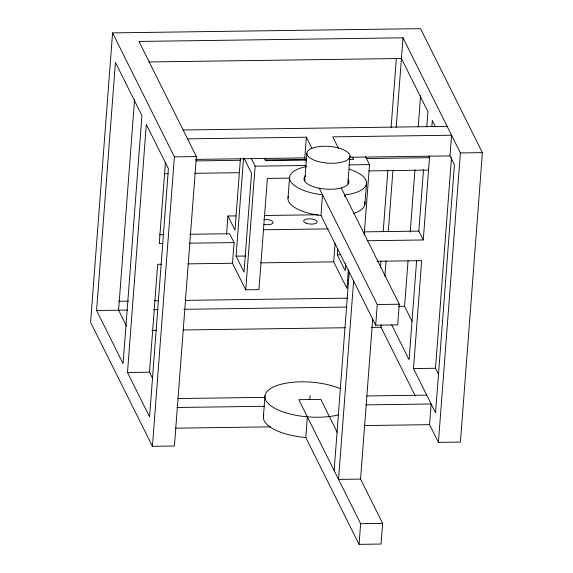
<?xml version="1.0" encoding="UTF-8"?>
<svg xmlns="http://www.w3.org/2000/svg" width="573" height="573" viewBox="0 0 573 573"><rect width="100%" height="100%" fill="white"/><g stroke="black" fill="none" stroke-linecap="round" stroke-linejoin="round"><path stroke-width="0.86" d="M112.58 32.89L90.606 322.334L152.425 446.317L174.421 446.016L196.396 156.572L138.995 41.442L402.991 37.811L460.391 152.941L438.424 442.377L460.42 442.077L482.394 152.633L420.575 28.65L112.58 32.89L174.393 156.873L152.425 446.317M96.593 310.516L115.424 62.421L141.918 115.553L123.088 363.647L96.593 310.516L127.543 310.086M134.576 99.595L118.59 310.208L126.497 326.073M127.5 372.507L146.33 124.413L168.412 168.691L149.574 416.786L127.5 372.507L149.503 372.199L152.619 378.452M149.503 372.199L157.69 264.282L161.257 264.232M165.439 162.209L159.258 243.604L162.825 243.561M226.55 234.285L227.939 216L235.983 215.892M289.601 178.103L267.383 178.411L258.939 289.637L245.738 289.823L232.495 263.251L234.063 242.58L229.644 233.72L189.577 234.271M240.438 158.571L235.002 230.174L227.939 216M243.983 158.134L251.533 173.275L244.034 272.103L236.083 256.16L243.518 158.227M245.738 289.823L255.121 166.184L251.225 158.37M263.415 416.499L264.984 395.821M288.026 197.857L289.594 177.179M306.376 161.063L304.793 157.897L306.362 137.226L187.564 138.859M304.757 180.918L306.856 153.27M341.272 187.908L399.266 304.22L397.698 324.898L375.695 325.199L321.016 215.534L322.456 194.849A38.584 14.955 4.3 0 1 290.504 181.261A38.584 14.955 4.3 0 1 306.598 166.535M307.364 416.836L305.796 437.514L359.063 544.35L381.059 544.049L382.628 523.371L360.553 479.092L372.715 318.889M309.814 399.539L310.129 395.406M348.355 269.74L346.937 288.427L333.694 261.861L335.076 243.582M345.77 263.587L345.233 270.707L337.282 254.77L337.755 248.539M344.652 196.668L344.781 194.949L346.235 194.756A38.584 14.955 4.3 0 0 349.365 169.257M347.832 183.883L349.931 156.236M334.138 470.54L349.201 272.068M353.62 280.92L338.55 479.393L360.553 479.092M364.915 204.232L366.484 183.553M364.192 234.88L369.521 164.616L365.624 156.801M359.063 544.35L360.632 523.679L298.812 399.689L320.816 399.388L337.239 432.329M375.695 325.199L377.263 304.528L319.268 188.209M380.479 267.376L380.952 261.13M383.187 231.678L387.864 170.102M391.115 127.27L396.33 58.553M415.232 395.864L381.024 327.255L381.217 324.669M384.891 276.236L386.044 261.066M388.279 231.614L392.956 170.038M396.208 127.199L402.991 37.811M412.102 321.346L404.588 306.276L408.048 260.758M410.211 232.201L414.952 169.737M418.204 126.898L420.575 95.662M416.6 260.715L409.086 359.715L391.688 324.819M367.157 240.746L423.261 239.972L418.842 231.12L423.519 169.587M426.763 126.776L427.916 111.62L401.422 58.482L149.059 61.956M338.285 147.941L332.763 136.861L451.56 135.228L449.991 155.899L454.41 164.759L435.573 412.846L413.498 368.568L421.692 260.651L377.17 261.259M423.261 239.972L429.643 155.92M431.863 126.676L432.329 120.473L435.444 126.726M438.424 442.377L429.592 424.665L431.161 403.994L365.832 404.889M438.653 374.592L435.501 368.267L451.488 157.654M183.145 129.999L447.148 126.368M174.393 156.873L196.396 156.572M460.391 152.941L482.394 152.633M195.816 159.394L304.793 157.897M349.953 157.274L449.991 155.899M195.78 160.906L240.309 160.29M265.063 159.953L305.953 159.387M366.283 158.556L429.506 157.69L428.747 156.171M306.555 160.118L265.671 160.691L264.482 158.298M349.215 159.516L353.663 159.452L352.467 157.066M255.121 166.184L306.068 165.482M348.964 164.895L369.521 164.616M164.566 173.726L168.125 173.676M194.841 173.311L239.364 172.695M368.905 170.919L428.561 170.095M264.583 215.498L318.208 214.76M263.315 229.78L328.2 228.892M159.301 234.686L163.749 234.629M364.528 231.864L418.842 231.12M189.534 243.188L234.063 242.58M236.083 256.16L245.76 256.031M337.282 254.77L340.799 254.72M187.965 263.867L232.495 263.251M260.801 262.864L333.694 261.861M118.654 301.291L128.495 301.154M154.445 300.796L158.026 300.753M185.767 300.367L347.747 298.139M377.263 304.528L399.266 304.22M153.492 309.728L157.969 309.671M183.919 309.313L346.794 307.071M398.428 306.362L404.588 306.276M151.924 330.406L156.4 330.342M183.245 329.976L345.225 327.742M371.175 327.384L381.024 327.255M413.498 368.568L435.501 368.267M177.959 398.557L264.769 397.368M366.784 395.964L426.749 395.141M177.007 407.489L264.705 406.286M175.438 428.167L270.298 426.856M364.263 425.567L429.592 424.665M360.632 523.679L382.628 523.371M306.118 437.543L303.919 437.342A44.988 17.441 4.3 0 1 263.838 414.816M321.016 215.534L320.887 215.52A38.584 14.955 4.3 0 1 288.391 196.417M306.362 137.226L311.898 148.292M338.342 414.873A44.988 17.441 4.3 0 1 331.036 416.313L329.074 416.571A44.988 17.441 4.3 0 1 307.687 416.865L305.488 416.664A44.988 17.441 4.3 0 1 268.751 389.833A44.988 17.441 4.3 0 1 339.896 388.501M348.148 179.564A22.49 8.724 4.3 0 1 341.709 187.779L340.885 188.016A22.49 8.724 4.3 0 1 320.185 188.381L319.14 188.188A22.49 8.724 4.3 0 1 305.617 175.796M364.765 202.018A38.584 14.955 4.3 0 1 353.727 213.385M263.816 219.488A6.747 2.614 4.3 0 1 273.135 222.503A6.747 2.614 4.3 0 1 263.838 224.329M338.765 148.063L337.826 147.813A21.595 8.373 4.3 0 0 315.336 147.24A21.595 8.373 4.3 0 0 307.221 154.932L307.436 155.347A21.595 8.373 4.3 0 0 332.87 163.255A21.595 8.373 4.3 0 0 349.566 154.574L349.344 154.158A21.595 8.373 4.3 0 0 338.765 148.063M306.77 223.441A6.747 2.614 4.3 0 0 317.127 222.023A6.747 2.614 4.3 0 0 307.321 218.936A6.747 2.614 4.3 0 0 306.77 223.441"/></g></svg>
